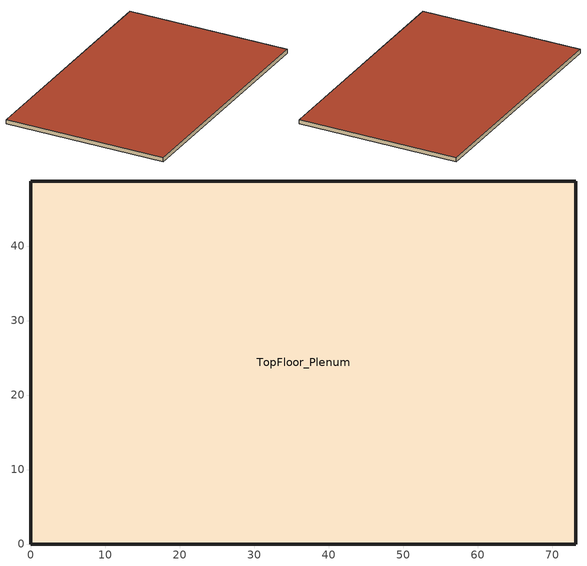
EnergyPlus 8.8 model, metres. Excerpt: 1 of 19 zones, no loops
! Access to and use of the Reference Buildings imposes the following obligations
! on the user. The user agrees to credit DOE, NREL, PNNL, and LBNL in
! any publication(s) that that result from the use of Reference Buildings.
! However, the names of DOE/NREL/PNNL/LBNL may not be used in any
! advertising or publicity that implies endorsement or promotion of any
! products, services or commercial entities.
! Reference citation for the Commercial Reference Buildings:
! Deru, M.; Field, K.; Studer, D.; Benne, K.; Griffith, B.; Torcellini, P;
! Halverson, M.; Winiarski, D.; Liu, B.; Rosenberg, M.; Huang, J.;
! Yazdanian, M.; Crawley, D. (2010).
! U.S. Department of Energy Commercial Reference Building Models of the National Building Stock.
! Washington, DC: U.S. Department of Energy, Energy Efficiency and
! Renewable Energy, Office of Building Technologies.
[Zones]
TopFloor_Plenum
 floor to Perimeter_top_ZN_1 (DropCeiling): 73.11,0 0,0 4.57,4.57 68.53,4.57 z46.34
 floor to Perimeter_top_ZN_2 (DropCeiling): 73.11,0 68.53,4.57 68.53,44.16 73.11,48.74 z46.34
 floor to Perimeter_top_ZN_3 (DropCeiling): 0,48.74 73.11,48.74 68.53,44.16 4.57,44.16 z46.34
 floor to Perimeter_top_ZN_4 (DropCeiling): 0,0 0,48.74 4.57,44.16 4.57,4.57 z46.34
 floor to Core_top (DropCeiling): 4.57,44.16 68.53,44.16 68.53,4.57 4.57,4.57 z46.34
 wall outside (Mass Non-res Ext Wall): 73.11,0 73.11,48.74 0,48.74 0,0 73.11,0 z46.34:47.56
 roof outside (IEAD Non-res Roof): 73.11,0 73.11,48.74 0,48.74 0,0 z47.56
[Building]
Ref Bldg Large Office New2004_v1.3_5.0: North Axis {deg}=0; Terrain=City; Loads Convergence Tolerance Value=0.04; Temperature Convergence Tolerance Value {deltaC}=0.2; Solar Distribution=FullInteriorAndExterior; Maximum Number of Warmup Days=25; Minimum Number of Warmup Days=6
[Site:Location]
CHINA GD Guangzhou: Latitude {deg}=27.13; Longitude {deg}=113.27; Time Zone {hr}=8; Elevation {m}=26
[SizingPeriod:DesignDay] Day of Month=21; Humidity Condition Type=Wetbulb; Barometric Pressure {Pa}=99063; Rain Indicator=No; Snow Indicator=No; Daylight Saving Time Indicator=No; Solar Model Indicator=ASHRAEClearSky
Name | Month | Day Type | Maximum Dry-Bulb Temperature {C} | Daily Dry-Bulb Temperature Range {deltaC} | Wetbulb or DewPoint at Maximum Dry-Bulb {C} | Wind Speed {m/s} | Wind Direction {deg} | Sky Clearness
CHICAGO Ann Htg 99.6% Condns DB | 1 | WinterDesignDay | -20.6 | 0 | -20.6 | 4.9 | 270 | 0
CHICAGO Ann Clg .4% Condns WB=>MDB | 7 | SummerDesignDay | 31.2 | 10.7 | 25.5 | 5.3 | 230 | 1
[Site:WaterMainsTemperature]
Calculation Method=CORRELATION; Annual Average Outdoor Air Temperature {C}=9.69; Maximum Difference In Monthly Average Outdoor Air Temperatures {deltaC}=28.1
[Site:GroundTemperature:BuildingSurface]
19.527, 19.502, 19.536, 19.598, 20.002, 21.64, 22.225, 22.375, 21.449, 20.121, 19.802, 19.633
[Construction]
Mass Non-res Ext Wall: 1IN Stucco, 8IN Concrete HW, Mass NonRes Wall Insulation, 1/2IN Gypsum
IEAD Non-res Roof: Roof Membrane, IEAD NonRes Roof Insulation, Metal Decking
DropCeiling: Std AC02
[Material] Thermal Absorptance=0.9
Name | Roughness | Thickness {m} | Conductivity {W/m-K} | Density {kg/m3} | Specific Heat {J/kg-K} | Solar Absorptance | Visible Absorptance
Mass NonRes Wall Insulation | MediumRough | 0.0495495 | 0.049 | 265 | 836.8 | 0.7 | 0.7
IEAD NonRes Roof Insulation | MediumRough | 0.127339 | 0.049 | 265 | 836.8 | 0.7 | 0.7
1/2IN Gypsum | Smooth | 0.0127 | 0.16 | 784.9 | 830 | 0.92 | 0.92
1IN Stucco | Smooth | 0.0253 | 0.6918 | 1858 | 837 | 0.92 | 0.92
8IN CONCRETE HW | Rough | 0.2032 | 1.311 | 2240 | 836.8 | 0.7 | 0.7
Roof Membrane | VeryRough | 0.0095 | 0.16 | 1121.29 | 1460 | 0.7 | 0.7
Metal Decking | MediumSmooth | 0.0015 | 45.006 | 7680 | 418.4 | 0.7 | 0.3
Std AC02 | MediumSmooth | 0.0127 | 0.057 | 288 | 1339 | 0.7 | 0.2
[Zone]
TopFloor_Plenum: 0, 0, 0, 1, 1, autocalculate, No
[Exterior:Lights]
Exterior Facade Lighting: Schedule=ALWAYS_ON; Design Level {W}=51262; Control Option=AstronomicalClock
[Exterior:FuelEquipment]
Elevators: Fuel Use Type=Electricity; Schedule=BLDG_ELEVATORS; Design Level {W}=244444
[ZoneInfiltration:DesignFlowRate]
TopFloor_Plenum_Infiltration: Zone or ZoneList=TopFloor_Plenum; Schedule=INFIL_QUARTER_ON_SCH; Design Flow Rate Calculation Method=Flow/ExteriorArea; Flow per Exterior Surface Area {m3/s-m2}=0.000302; Constant Term Coefficient=1; Temperature Term Coefficient=0; Velocity Term Coefficient=0; Velocity Squared Term Coefficient=0
[AirLoopHVAC:ReturnPlenum]
VAV_3 Return Plenum: Zone=TopFloor_Plenum
[UtilityCost:Charge:Simple] Season=Annual
Name | Utility Cost Charge Simple | Tariff | Source Variable | Category Variable | Cost per Unit Value or Variable
 | QualPollutionControlAdjustEnergyCharge | PSI_CS_CommercialElectricService | totalEnergy | EnergyCharges | 0.000536
 | SoxNoxRiderAdjustEnergyCharge | PSI_CS_CommercialElectricService | totalEnergy | EnergyCharges | 0.001127
 | DSMRiderAdjustEnergyCharge | PSI_CS_CommercialElectricService | totalEnergy | EnergyCharges | 0.000021
 | PurchPowerTrackerAdjustEnergyCharge | PSI_CS_CommercialElectricService | totalEnergy | EnergyCharges | 0.000034
 | MidwestISOAdjustEnergyCharge | PSI_CS_CommercialElectricService | totalEnergy | EnergyCharges | -0.000203
 | CleanCoalRiderEnergyCharge | PSI_CS_CommercialElectricService | totalEnergy | EnergyCharges | 0.000807
 | TaxofeightPercent | PSI_CS_CommercialElectricService | SubTotal | Taxes | 0.08
 | MonthlyRateGasCharge | IN_EIAMonthlyRateGas | totalEnergy | EnergyCharges | IN_MonthlyGasRates
 | TaxofEightPercent | IN_EIAMonthlyRateGas | SubTotal | Taxes | 0.08
[UtilityCost:Qualify] Variable=TotalDemand; Threshold Value or Variable=75; Season=Annual; Threshold Test=Count
Name | Utility Cost Qualify | Tariff | Qualify Type | Number of Months
 | MinDemand75kw | PSI_LLF_LowLoadFactorService | Minimum | 12
 | MaxDemand75kw | PSI_CS_CommercialElectricService | Maximum | 1
[UtilityCost:Variable]
IN_MonthlyGasRates: Tariff=IN_EIAMonthlyRateGas; Variable Type=Currency; January Value=8.22; February Value=7.51; March Value=8.97; April Value=9.01; May Value=9.16; June Value=10.44; July Value=10.32; August Value=10.13; September Value=9.2; October Value=8.18; November Value=7.83; December Value=7.63
[EnergyManagementSystem:GlobalVariable]
TempGlobalVariable
[EnergyManagementSystem:OutputVariable]
Temp Internal Variable: EMS Variable=TempGlobalVariable; Type of Data in Variable=Averaged; Update Frequency=ZoneTimestep
[EnergyManagementSystem:Actuator]
TestActuator: Actuated Component Unique=VAV_1 Supply Equipment Outlet Node; Actuated Component Type=System Node Setpoint; Actuated Component Control Type=Temperature Setpoint
[EnergyManagementSystem:ProgramCallingManager]
Init ExtCtrl-Based Setpoint Manager: EndOfZoneSizing; InitializeExtCtrlBasedSetpointManager
ExtCtrl-Based Setpoint Manager: AfterPredictorAfterHVACManagers; ExtCtrlBasedSetpointManager
[EnergyManagementSystem:Program]
InitializeExtCtrlBasedSetpointManager: SET temp_var = @ExtCtrlObs 0
ExtCtrlBasedSetpointManager: IF WarmupFlag == 0.0; SET temp_var = @ExtCtrlObs 1 TestSensor; SET temp_var = @ExtCtrlObs 2 SiteOutdoorAirDrybulbTemperature; SET temp_var = @ExtCtrlObs 3 TestSensor; SET temp_var = @ExtCtrlObs 4 TestSensor; SET temp_var = @ExtCtrlObs 5 TestSensor; SET temp_var = @ExtCtrlObs 6 TestSensor; SET temp_var = @ExtCtrlObs 7 TestSensor; SET temp_var = @ExtCtrlAct 0 7; SET TestActuator = @ExtCtrlAct 1; ELSE; SET TempGlobalVariable = TestSensor; ENDIF
[Schedule:Compact]
ALWAYS_ON: Through: 12/31, For: AllDays, Until: 24:00, 1
BLDG_ELEVATORS: Through: 12/31, For: AllDays, Until: 04:00, 0.05, Until: 05:00, 0.1, Until: 06:00, 0.2, Until: 07:00, 0.4, Until: 09:00, 0.5, Until: 10:00, 0.35, Until: 16:00, 0.15, Until: 17:00, 0.35, Until: 19:00, 0.5, Until: 21:00, 0.4, Until: 22:00, 0.3, Until: 23:00, 0.2, Until: 24:00, 0.1
INFIL_QUARTER_ON_SCH: Through: 12/31, For: Weekdays SummerDesignDay, Until: 06:00, 1, Until: 22:00, 0.25, Until: 24:00, 1, For: Saturday WinterDesignDay, Until: 06:00, 1, Until: 18:00, 0.25, Until: 24:00, 1, For: Sunday Holidays AllOtherDays, Until: 24:00, 1
